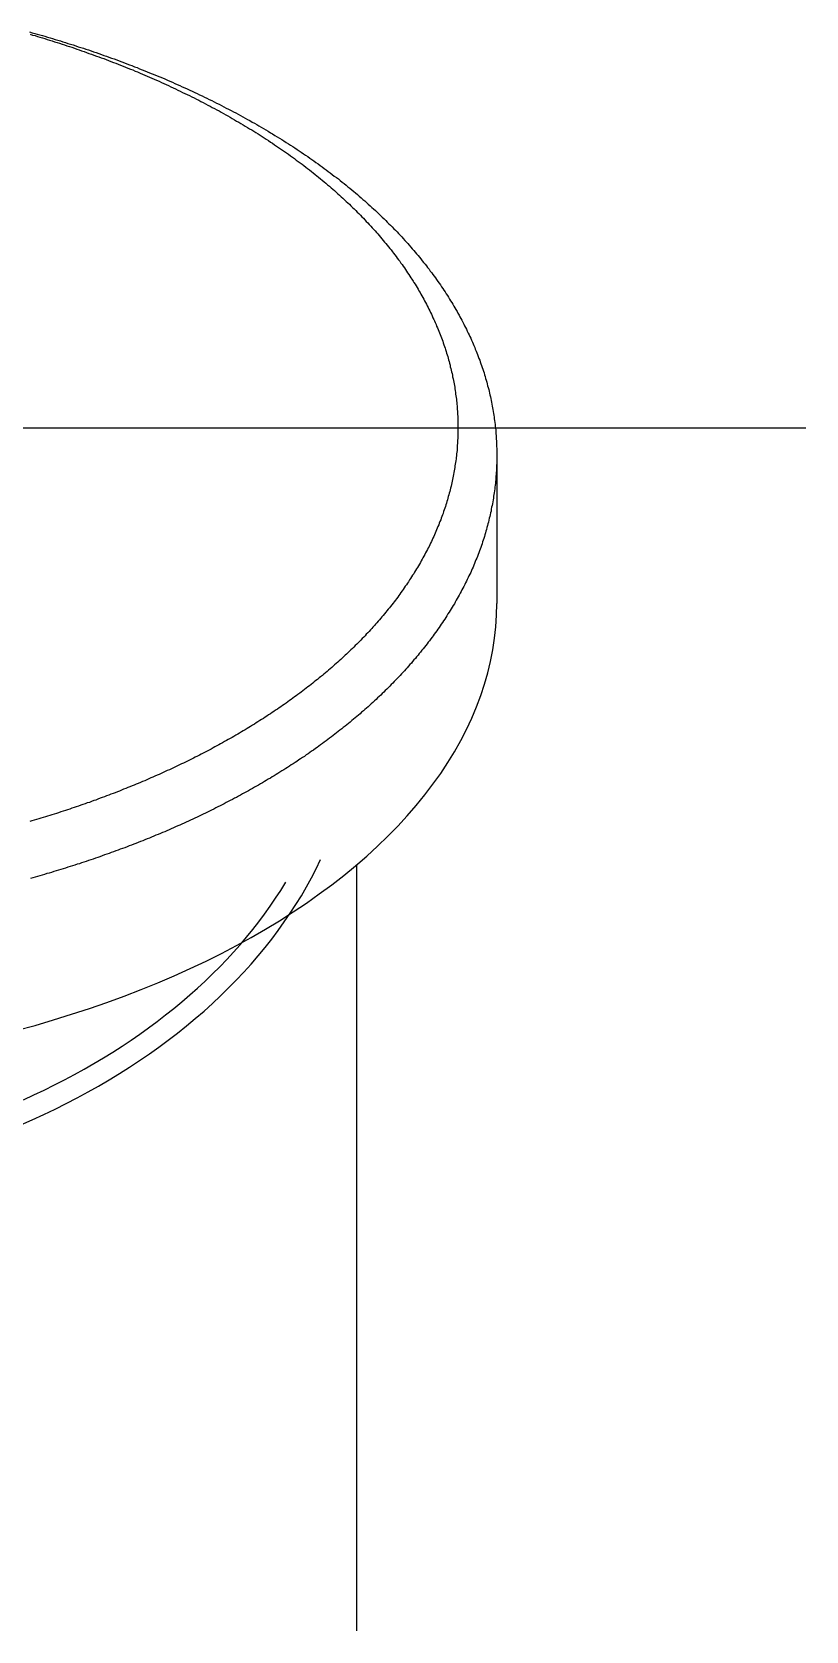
# Model space of a CAD drawing. Extents: x -8.1 to 47.2, y -19.1 to 36.3.
# Drawn here: x 42.18 to 47.17, y 23.64 to 33.94 of the extents above; entities that cross this region are included whole.
import ezdxf

# ---------------------------------------------------------------- set-up
doc = ezdxf.new("R2010")
doc.units = 0
doc.linetypes.add('CENTER', pattern=[50.8, 31.75, -6.35, 6.35, -6.35])
doc.layers.get('0').update_dxf_attribs({"linetype": 'CONTINUOUS'})
doc.layers.add('CENTER', color=1, linetype='CENTER')

msp = doc.modelspace()

# ---------------------------------------------------------------- linework, layer by layer
at = {"color": 7, "linetype": 'CONTINUOUS'}
for p, q in [((45.176, 31.215), (45.176, 30.26)), ((44.276, 23.644), (44.276, 28.579))]:
    msp.add_line(p, q, dxfattribs=at)
at = {"color": 7}
for points in [[(42.168, 33.941, 0), (42.184, 33.936, 0), (42.201, 33.931, 0), (42.217, 33.927, 0), (42.234, 33.922, 0), (42.25, 33.917, 0), (42.267, 33.913, 0), (42.283, 33.908, 0), (42.3, 33.903, 0), (42.316, 33.898, 0), (42.333, 33.893, 0), (42.349, 33.888, 0), (42.366, 33.883, 0), (42.382, 33.878, 0), (42.399, 33.873, 0), (42.415, 33.867, 0), (42.432, 33.862, 0), (42.448, 33.857, 0), (42.465, 33.852, 0), (42.481, 33.846, 0), (42.498, 33.841, 0), (42.514, 33.836, 0), (42.531, 33.83, 0), (42.547, 33.825, 0), (42.564, 33.819, 0), (42.58, 33.813, 0), (42.597, 33.808, 0), (42.613, 33.802, 0), (42.63, 33.796, 0), (42.646, 33.79, 0), (42.663, 33.785, 0), (42.679, 33.779, 0), (42.696, 33.773, 0), (42.712, 33.767, 0), (42.729, 33.761, 0), (42.745, 33.755, 0), (42.761, 33.748, 0), (42.778, 33.742, 0), (42.794, 33.736, 0), (42.811, 33.73, 0), (42.827, 33.724, 0), (42.843, 33.717, 0), (42.86, 33.711, 0), (42.876, 33.704, 0), (42.892, 33.698, 0), (42.909, 33.691, 0), (42.925, 33.685, 0), (42.941, 33.678, 0), (42.958, 33.672, 0), (42.974, 33.665, 0), (42.99, 33.658, 0), (43.006, 33.651, 0), (43.023, 33.645, 0), (43.039, 33.638, 0), (43.055, 33.631, 0), (43.071, 33.624, 0), (43.087, 33.617, 0), (43.103, 33.61, 0), (43.119, 33.602, 0), (43.135, 33.595, 0), (43.151, 33.588, 0), (43.167, 33.581, 0), (43.183, 33.574, 0), (43.199, 33.566, 0), (43.215, 33.559, 0), (43.231, 33.552, 0), (43.247, 33.544, 0), (43.262, 33.537, 0), (43.278, 33.529, 0), (43.294, 33.522, 0), (43.31, 33.514, 0), (43.325, 33.506, 0), (43.341, 33.499, 0), (43.356, 33.491, 0), (43.372, 33.483, 0), (43.388, 33.475, 0), (43.403, 33.467, 0), (43.419, 33.459, 0), (43.434, 33.451, 0), (43.449, 33.443, 0), (43.465, 33.435, 0), (43.48, 33.427, 0), (43.495, 33.419, 0), (43.51, 33.411, 0), (43.526, 33.403, 0), (43.541, 33.395, 0), (43.556, 33.386, 0), (43.571, 33.378, 0), (43.586, 33.37, 0), (43.601, 33.361, 0), (43.616, 33.353, 0), (43.631, 33.344, 0), (43.645, 33.336, 0), (43.66, 33.327, 0), (43.675, 33.319, 0), (43.69, 33.31, 0), (43.704, 33.301, 0), (43.719, 33.292, 0), (43.733, 33.284, 0), (43.748, 33.275, 0), (43.762, 33.266, 0), (43.777, 33.257, 0), (43.791, 33.248, 0), (43.805, 33.239, 0), (43.819, 33.23, 0), (43.834, 33.221, 0), (43.848, 33.212, 0), (43.862, 33.203, 0), (43.876, 33.194, 0), (43.89, 33.185, 0), (43.904, 33.175, 0), (43.917, 33.166, 0), (43.931, 33.157, 0), (43.945, 33.148, 0), (43.959, 33.138, 0), (43.972, 33.129, 0), (43.986, 33.119, 0), (43.999, 33.11, 0), (44.012, 33.1, 0), (44.026, 33.091, 0), (44.039, 33.081, 0), (44.052, 33.072, 0), (44.065, 33.062, 0), (44.078, 33.052, 0), (44.091, 33.043, 0), (44.104, 33.033, 0), (44.117, 33.023, 0), (44.13, 33.013, 0), (44.143, 33.004, 0), (44.156, 32.994, 0), (44.168, 32.984, 0), (44.181, 32.974, 0), (44.193, 32.964, 0), (44.206, 32.954, 0), (44.218, 32.944, 0), (44.23, 32.934, 0), (44.242, 32.924, 0), (44.255, 32.914, 0), (44.267, 32.904, 0), (44.279, 32.894, 0), (44.291, 32.883, 0), (44.302, 32.873, 0), (44.314, 32.863, 0), (44.326, 32.853, 0), (44.337, 32.842, 0), (44.349, 32.832, 0), (44.361, 32.822, 0), (44.372, 32.811, 0), (44.383, 32.801, 0), (44.395, 32.791, 0), (44.406, 32.78, 0), (44.417, 32.77, 0), (44.428, 32.759, 0), (44.439, 32.749, 0), (44.45, 32.738, 0), (44.461, 32.727, 0), (44.471, 32.717, 0), (44.482, 32.706, 0), (44.492, 32.696, 0), (44.503, 32.685, 0), (44.514, 32.674, 0), (44.524, 32.664, 0), (44.534, 32.653, 0), (44.544, 32.642, 0), (44.554, 32.632, 0), (44.564, 32.621, 0), (44.574, 32.61, 0), (44.584, 32.599, 0), (44.594, 32.588, 0), (44.604, 32.578, 0), (44.613, 32.567, 0), (44.623, 32.556, 0), (44.632, 32.545, 0), (44.642, 32.534, 0), (44.651, 32.523, 0), (44.66, 32.512, 0), (44.669, 32.501, 0), (44.678, 32.49, 0), (44.688, 32.479, 0), (44.696, 32.468, 0), (44.705, 32.457, 0), (44.714, 32.446, 0), (44.723, 32.435, 0), (44.731, 32.424, 0), (44.74, 32.413, 0), (44.748, 32.401, 0), (44.757, 32.39, 0), (44.765, 32.379, 0), (44.773, 32.368, 0), (44.781, 32.357, 0), (44.789, 32.346, 0), (44.797, 32.334, 0), (44.805, 32.323, 0), (44.813, 32.312, 0), (44.82, 32.3, 0), (44.828, 32.289, 0), (44.836, 32.278, 0), (44.843, 32.267, 0), (44.85, 32.255, 0), (44.858, 32.244, 0), (44.865, 32.232, 0), (44.872, 32.221, 0), (44.879, 32.21, 0), (44.886, 32.198, 0), (44.893, 32.187, 0), (44.9, 32.175, 0), (44.907, 32.164, 0), (44.913, 32.153, 0), (44.92, 32.141, 0), (44.926, 32.13, 0), (44.933, 32.118, 0), (44.939, 32.107, 0), (44.945, 32.095, 0), (44.951, 32.084, 0), (44.957, 32.072, 0), (44.963, 32.06, 0), (44.969, 32.049, 0), (44.975, 32.037, 0), (44.981, 32.026, 0), (44.986, 32.014, 0), (44.992, 32.002, 0), (44.998, 31.991, 0), (45.003, 31.979, 0), (45.008, 31.968, 0), (45.014, 31.956, 0), (45.019, 31.944, 0), (45.024, 31.933, 0), (45.029, 31.921, 0), (45.034, 31.909, 0), (45.038, 31.898, 0), (45.043, 31.886, 0), (45.048, 31.874, 0), (45.052, 31.863, 0), (45.057, 31.851, 0), (45.061, 31.839, 0), (45.066, 31.827, 0), (45.07, 31.816, 0), (45.074, 31.804, 0), (45.078, 31.792, 0), (45.082, 31.78, 0), (45.086, 31.769, 0), (45.09, 31.757, 0), (45.094, 31.745, 0), (45.097, 31.733, 0), (45.101, 31.722, 0), (45.104, 31.71, 0), (45.108, 31.698, 0), (45.111, 31.686, 0), (45.114, 31.674, 0), (45.117, 31.663, 0), (45.121, 31.651, 0), (45.124, 31.639, 0), (45.127, 31.627, 0), (45.129, 31.615, 0), (45.132, 31.604, 0), (45.135, 31.592, 0), (45.137, 31.58, 0), (45.14, 31.568, 0), (45.142, 31.556, 0), (45.145, 31.544, 0), (45.147, 31.532, 0), (45.149, 31.521, 0), (45.151, 31.509, 0), (45.153, 31.497, 0), (45.155, 31.485, 0), (45.157, 31.473, 0), (45.159, 31.461, 0), (45.16, 31.45, 0), (45.162, 31.438, 0), (45.163, 31.426, 0), (45.165, 31.414, 0), (45.166, 31.402, 0), (45.167, 31.39, 0), (45.169, 31.378, 0), (45.17, 31.366, 0), (45.171, 31.354, 0), (45.172, 31.343, 0), (45.172, 31.331, 0), (45.173, 31.319, 0), (45.174, 31.307, 0), (45.175, 31.295, 0), (45.175, 31.283, 0), (45.175, 31.271, 0), (45.176, 31.259, 0), (45.176, 31.247, 0), (45.176, 31.236, 0), (45.176, 31.224, 0), (45.176, 31.212, 0), (45.176, 31.2, 0), (45.176, 31.188, 0), (45.176, 31.176, 0), (45.176, 31.164, 0), (45.175, 31.152, 0), (45.175, 31.14, 0), (45.174, 31.128, 0), (45.174, 31.117, 0), (45.173, 31.105, 0), (45.172, 31.093, 0), (45.171, 31.081, 0), (45.17, 31.069, 0), (45.169, 31.057, 0), (45.168, 31.045, 0), (45.167, 31.034, 0), (45.166, 31.022, 0), (45.164, 31.01, 0), (45.163, 30.998, 0), (45.161, 30.986, 0), (45.159, 30.974, 0), (45.158, 30.962, 0), (45.156, 30.951, 0), (45.154, 30.939, 0), (45.152, 30.927, 0), (45.15, 30.915, 0), (45.148, 30.903, 0), (45.146, 30.891, 0), (45.143, 30.88, 0), (45.141, 30.868, 0), (45.139, 30.856, 0), (45.136, 30.844, 0), (45.133, 30.832, 0), (45.131, 30.821, 0), (45.128, 30.809, 0), (45.125, 30.797, 0), (45.122, 30.785, 0), (45.119, 30.774, 0), (45.116, 30.762, 0), (45.113, 30.75, 0), (45.11, 30.738, 0), (45.106, 30.727, 0), (45.103, 30.715, 0), (45.099, 30.703, 0), (45.096, 30.692, 0), (45.092, 30.68, 0), (45.089, 30.668, 0), (45.085, 30.657, 0), (45.081, 30.645, 0), (45.077, 30.634, 0), (45.073, 30.622, 0), (45.069, 30.61, 0), (45.065, 30.599, 0), (45.06, 30.587, 0), (45.056, 30.576, 0), (45.051, 30.564, 0), (45.047, 30.553, 0), (45.042, 30.541, 0), (45.038, 30.53, 0), (45.033, 30.518, 0), (45.028, 30.507, 0), (45.023, 30.495, 0), (45.018, 30.484, 0), (45.013, 30.472, 0), (45.008, 30.461, 0), (45.003, 30.45, 0), (44.997, 30.438, 0), (44.992, 30.427, 0), (44.986, 30.416, 0), (44.981, 30.404, 0), (44.975, 30.393, 0), (44.97, 30.382, 0), (44.964, 30.37, 0), (44.958, 30.359, 0), (44.952, 30.348, 0), (44.946, 30.337, 0), (44.94, 30.326, 0), (44.934, 30.314, 0), (44.928, 30.303, 0), (44.922, 30.292, 0), (44.915, 30.281, 0), (44.909, 30.27, 0), (44.903, 30.259, 0), (44.896, 30.248, 0), (44.889, 30.237, 0), (44.883, 30.226, 0), (44.876, 30.215, 0), (44.869, 30.204, 0), (44.862, 30.193, 0), (44.855, 30.182, 0), (44.848, 30.171, 0), (44.841, 30.16, 0), (44.834, 30.149, 0), (44.827, 30.139, 0), (44.819, 30.128, 0), (44.812, 30.117, 0), (44.805, 30.106, 0), (44.797, 30.096, 0), (44.79, 30.085, 0), (44.782, 30.074, 0), (44.774, 30.064, 0), (44.767, 30.053, 0), (44.759, 30.043, 0), (44.751, 30.032, 0), (44.743, 30.021, 0), (44.735, 30.011, 0), (44.727, 30, 0), (44.719, 29.99, 0), (44.711, 29.98, 0), (44.703, 29.969, 0), (44.694, 29.959, 0), (44.686, 29.948, 0), (44.677, 29.938, 0), (44.669, 29.928, 0), (44.66, 29.918, 0), (44.652, 29.907, 0), (44.643, 29.897, 0), (44.634, 29.887, 0), (44.626, 29.877, 0), (44.617, 29.867, 0), (44.608, 29.857, 0), (44.599, 29.847, 0), (44.59, 29.837, 0), (44.581, 29.827, 0), (44.572, 29.817, 0), (44.563, 29.807, 0), (44.553, 29.797, 0), (44.544, 29.787, 0), (44.535, 29.777, 0), (44.525, 29.767, 0), (44.516, 29.758, 0), (44.507, 29.748, 0), (44.497, 29.738, 0), (44.487, 29.729, 0), (44.478, 29.719, 0), (44.468, 29.709, 0), (44.458, 29.7, 0), (44.449, 29.69, 0), (44.439, 29.681, 0), (44.429, 29.671, 0), (44.419, 29.662, 0), (44.409, 29.652, 0), (44.399, 29.643, 0), (44.389, 29.634, 0), (44.379, 29.624, 0), (44.368, 29.615, 0), (44.358, 29.606, 0), (44.348, 29.596, 0), (44.338, 29.587, 0), (44.327, 29.578, 0), (44.317, 29.569, 0), (44.306, 29.56, 0), (44.296, 29.551, 0), (44.285, 29.542, 0), (44.275, 29.533, 0), (44.264, 29.524, 0), (44.254, 29.515, 0), (44.243, 29.506, 0), (44.232, 29.497, 0), (44.221, 29.488, 0), (44.21, 29.479, 0), (44.199, 29.47, 0), (44.188, 29.462, 0), (44.178, 29.453, 0), (44.166, 29.444, 0), (44.155, 29.436, 0), (44.144, 29.427, 0), (44.133, 29.418, 0), (44.122, 29.41, 0), (44.111, 29.401, 0), (44.099, 29.393, 0), (44.088, 29.384, 0), (44.077, 29.376, 0), (44.065, 29.367, 0), (44.054, 29.359, 0), (44.042, 29.35, 0), (44.031, 29.342, 0), (44.019, 29.334, 0), (44.008, 29.326, 0), (43.996, 29.317, 0), (43.984, 29.309, 0), (43.972, 29.301, 0), (43.961, 29.293, 0), (43.949, 29.285, 0), (43.937, 29.276, 0), (43.925, 29.268, 0), (43.913, 29.261, 0), (43.901, 29.253, 0), (43.889, 29.244, 0), (43.877, 29.237, 0), (43.865, 29.229, 0), (43.853, 29.221, 0), (43.841, 29.213, 0), (43.829, 29.205, 0), (43.817, 29.197, 0), (43.804, 29.19, 0), (43.792, 29.182, 0), (43.78, 29.174, 0), (43.767, 29.166, 0), (43.755, 29.159, 0), (43.742, 29.151, 0), (43.73, 29.144, 0), (43.718, 29.136, 0), (43.705, 29.129, 0), (43.692, 29.121, 0), (43.68, 29.114, 0), (43.667, 29.106, 0), (43.654, 29.099, 0), (43.642, 29.091, 0), (43.629, 29.084, 0), (43.616, 29.077, 0), (43.603, 29.07, 0), (43.591, 29.062, 0), (43.578, 29.055, 0), (43.565, 29.048, 0), (43.552, 29.041, 0), (43.539, 29.034, 0), (43.526, 29.027, 0), (43.513, 29.02, 0), (43.5, 29.012, 0), (43.487, 29.006, 0), (43.474, 28.998, 0), (43.46, 28.992, 0), (43.447, 28.985, 0), (43.434, 28.978, 0), (43.421, 28.971, 0), (43.407, 28.964, 0), (43.394, 28.957, 0), (43.381, 28.951, 0), (43.367, 28.944, 0), (43.354, 28.937, 0), (43.34, 28.93, 0), (43.327, 28.924, 0), (43.313, 28.917, 0), (43.3, 28.911, 0), (43.286, 28.904, 0), (43.273, 28.898, 0), (43.259, 28.891, 0), (43.246, 28.885, 0), (43.232, 28.878, 0), (43.218, 28.872, 0), (43.205, 28.865, 0), (43.191, 28.859, 0), (43.177, 28.853, 0), (43.163, 28.846, 0), (43.149, 28.84, 0), (43.136, 28.834, 0), (43.122, 28.828, 0), (43.108, 28.822, 0), (43.094, 28.816, 0), (43.08, 28.809, 0), (43.066, 28.803, 0), (43.052, 28.797, 0), (43.038, 28.791, 0), (43.024, 28.785, 0), (43.01, 28.779, 0), (42.996, 28.773, 0), (42.981, 28.768, 0), (42.967, 28.762, 0), (42.953, 28.756, 0), (42.939, 28.75, 0), (42.925, 28.744, 0), (42.91, 28.739, 0), (42.896, 28.733, 0), (42.882, 28.727, 0), (42.868, 28.722, 0), (42.853, 28.716, 0), (42.839, 28.71, 0), (42.825, 28.705, 0), (42.81, 28.699, 0), (42.796, 28.694, 0), (42.781, 28.688, 0), (42.767, 28.683, 0), (42.752, 28.678, 0), (42.738, 28.672, 0), (42.723, 28.667, 0), (42.709, 28.662, 0), (42.694, 28.656, 0), (42.68, 28.651, 0), (42.665, 28.646, 0), (42.651, 28.641, 0), (42.636, 28.636, 0), (42.621, 28.63, 0), (42.607, 28.625, 0), (42.592, 28.62, 0), (42.577, 28.615, 0), (42.562, 28.61, 0), (42.548, 28.605, 0), (42.533, 28.6, 0), (42.518, 28.595, 0), (42.503, 28.59, 0), (42.489, 28.585, 0), (42.474, 28.581, 0), (42.459, 28.576, 0), (42.444, 28.571, 0), (42.429, 28.566, 0), (42.414, 28.562, 0), (42.399, 28.557, 0), (42.384, 28.552, 0), (42.37, 28.548, 0), (42.355, 28.543, 0), (42.34, 28.538, 0), (42.325, 28.534, 0), (42.309, 28.529, 0), (42.294, 28.525, 0), (42.279, 28.521, 0), (42.264, 28.516, 0), (42.249, 28.512, 0), (42.234, 28.507, 0), (42.219, 28.503, 0), (42.204, 28.499, 0), (42.189, 28.494, 0), (42.174, 28.49, 0)], [(42.171, 33.926, 0), (42.187, 33.921, 0), (42.203, 33.917, 0), (42.218, 33.912, 0), (42.234, 33.907, 0), (42.25, 33.902, 0), (42.266, 33.898, 0), (42.282, 33.893, 0), (42.297, 33.888, 0), (42.313, 33.883, 0), (42.329, 33.878, 0), (42.345, 33.873, 0), (42.361, 33.868, 0), (42.377, 33.863, 0), (42.392, 33.857, 0), (42.408, 33.852, 0), (42.424, 33.847, 0), (42.44, 33.842, 0), (42.456, 33.836, 0), (42.471, 33.831, 0), (42.487, 33.825, 0), (42.503, 33.82, 0), (42.519, 33.815, 0), (42.535, 33.809, 0), (42.55, 33.803, 0), (42.566, 33.798, 0), (42.582, 33.792, 0), (42.598, 33.786, 0), (42.613, 33.781, 0), (42.629, 33.775, 0), (42.645, 33.769, 0), (42.66, 33.763, 0), (42.676, 33.757, 0), (42.692, 33.751, 0), (42.708, 33.745, 0), (42.723, 33.739, 0), (42.739, 33.733, 0), (42.754, 33.727, 0), (42.77, 33.721, 0), (42.785, 33.714, 0), (42.801, 33.708, 0), (42.817, 33.702, 0), (42.832, 33.696, 0), (42.848, 33.689, 0), (42.863, 33.683, 0), (42.879, 33.676, 0), (42.894, 33.67, 0), (42.91, 33.663, 0), (42.925, 33.656, 0), (42.94, 33.65, 0), (42.956, 33.643, 0), (42.971, 33.636, 0), (42.986, 33.63, 0), (43.002, 33.623, 0), (43.017, 33.616, 0), (43.032, 33.609, 0), (43.047, 33.602, 0), (43.062, 33.595, 0), (43.078, 33.588, 0), (43.093, 33.581, 0), (43.108, 33.574, 0), (43.123, 33.567, 0), (43.138, 33.56, 0), (43.153, 33.552, 0), (43.168, 33.545, 0), (43.183, 33.538, 0), (43.197, 33.531, 0), (43.212, 33.523, 0), (43.227, 33.516, 0), (43.242, 33.508, 0), (43.257, 33.501, 0), (43.271, 33.493, 0), (43.286, 33.486, 0), (43.301, 33.478, 0), (43.315, 33.47, 0), (43.33, 33.463, 0), (43.344, 33.455, 0), (43.359, 33.447, 0), (43.373, 33.439, 0), (43.388, 33.432, 0), (43.402, 33.424, 0), (43.416, 33.416, 0), (43.431, 33.408, 0), (43.445, 33.4, 0), (43.459, 33.392, 0), (43.473, 33.384, 0), (43.487, 33.376, 0), (43.501, 33.367, 0), (43.515, 33.359, 0), (43.529, 33.351, 0), (43.543, 33.343, 0), (43.557, 33.335, 0), (43.571, 33.326, 0), (43.584, 33.318, 0), (43.598, 33.31, 0), (43.612, 33.301, 0), (43.625, 33.293, 0), (43.639, 33.284, 0), (43.652, 33.276, 0), (43.666, 33.267, 0), (43.679, 33.258, 0), (43.692, 33.25, 0), (43.706, 33.241, 0), (43.719, 33.232, 0), (43.732, 33.224, 0), (43.745, 33.215, 0), (43.758, 33.206, 0), (43.771, 33.197, 0), (43.784, 33.188, 0), (43.797, 33.179, 0), (43.81, 33.171, 0), (43.822, 33.162, 0), (43.835, 33.153, 0), (43.848, 33.144, 0), (43.86, 33.135, 0), (43.873, 33.126, 0), (43.885, 33.116, 0), (43.897, 33.107, 0), (43.91, 33.098, 0), (43.922, 33.089, 0), (43.934, 33.08, 0), (43.946, 33.07, 0), (43.958, 33.061, 0), (43.97, 33.052, 0), (43.982, 33.042, 0), (43.994, 33.033, 0), (44.006, 33.024, 0), (44.017, 33.014, 0), (44.029, 33.005, 0), (44.041, 32.995, 0), (44.052, 32.986, 0), (44.064, 32.976, 0), (44.075, 32.967, 0), (44.086, 32.957, 0), (44.098, 32.948, 0), (44.109, 32.938, 0), (44.12, 32.928, 0), (44.131, 32.919, 0), (44.142, 32.909, 0), (44.153, 32.899, 0), (44.163, 32.89, 0), (44.174, 32.88, 0), (44.185, 32.87, 0), (44.196, 32.86, 0), (44.206, 32.85, 0), (44.217, 32.841, 0), (44.227, 32.831, 0), (44.237, 32.821, 0), (44.248, 32.811, 0), (44.258, 32.801, 0), (44.268, 32.791, 0), (44.278, 32.781, 0), (44.288, 32.771, 0), (44.298, 32.761, 0), (44.307, 32.751, 0), (44.317, 32.741, 0), (44.327, 32.731, 0), (44.336, 32.721, 0), (44.346, 32.711, 0), (44.355, 32.701, 0), (44.365, 32.691, 0), (44.374, 32.68, 0), (44.383, 32.67, 0), (44.392, 32.66, 0), (44.401, 32.65, 0), (44.41, 32.64, 0), (44.419, 32.63, 0), (44.428, 32.619, 0), (44.437, 32.609, 0), (44.445, 32.599, 0), (44.454, 32.588, 0), (44.462, 32.578, 0), (44.471, 32.568, 0), (44.479, 32.557, 0), (44.487, 32.547, 0), (44.495, 32.537, 0), (44.504, 32.526, 0), (44.512, 32.516, 0), (44.52, 32.506, 0), (44.528, 32.495, 0), (44.535, 32.485, 0), (44.543, 32.474, 0), (44.551, 32.464, 0), (44.558, 32.453, 0), (44.566, 32.443, 0), (44.573, 32.432, 0), (44.581, 32.422, 0), (44.588, 32.411, 0), (44.595, 32.401, 0), (44.602, 32.39, 0), (44.609, 32.38, 0), (44.616, 32.369, 0), (44.623, 32.358, 0), (44.63, 32.348, 0), (44.637, 32.337, 0), (44.643, 32.327, 0), (44.65, 32.316, 0), (44.656, 32.305, 0), (44.663, 32.295, 0), (44.669, 32.284, 0), (44.675, 32.273, 0), (44.682, 32.263, 0), (44.688, 32.252, 0), (44.694, 32.241, 0), (44.7, 32.23, 0), (44.706, 32.22, 0), (44.711, 32.209, 0), (44.717, 32.198, 0), (44.723, 32.188, 0), (44.728, 32.177, 0), (44.734, 32.166, 0), (44.739, 32.155, 0), (44.745, 32.144, 0), (44.75, 32.134, 0), (44.755, 32.123, 0), (44.76, 32.112, 0), (44.765, 32.101, 0), (44.77, 32.09, 0), (44.775, 32.08, 0), (44.78, 32.069, 0), (44.785, 32.058, 0), (44.789, 32.047, 0), (44.794, 32.036, 0), (44.798, 32.025, 0), (44.803, 32.014, 0), (44.807, 32.004, 0), (44.811, 31.993, 0), (44.816, 31.982, 0), (44.82, 31.971, 0), (44.824, 31.96, 0), (44.828, 31.949, 0), (44.831, 31.938, 0), (44.835, 31.927, 0), (44.839, 31.916, 0), (44.843, 31.905, 0), (44.846, 31.895, 0), (44.85, 31.884, 0), (44.853, 31.873, 0), (44.856, 31.862, 0), (44.86, 31.851, 0), (44.863, 31.84, 0), (44.866, 31.829, 0), (44.869, 31.818, 0), (44.872, 31.807, 0), (44.875, 31.796, 0), (44.877, 31.785, 0), (44.88, 31.774, 0), (44.883, 31.763, 0), (44.885, 31.752, 0), (44.888, 31.741, 0), (44.89, 31.73, 0), (44.892, 31.719, 0), (44.895, 31.708, 0), (44.897, 31.697, 0), (44.899, 31.686, 0), (44.901, 31.675, 0), (44.903, 31.664, 0), (44.905, 31.653, 0), (44.907, 31.642, 0), (44.908, 31.631, 0), (44.91, 31.62, 0), (44.911, 31.609, 0), (44.913, 31.598, 0), (44.914, 31.587, 0), (44.916, 31.576, 0), (44.917, 31.565, 0), (44.918, 31.554, 0), (44.919, 31.543, 0), (44.92, 31.532, 0), (44.921, 31.521, 0), (44.922, 31.51, 0), (44.923, 31.499, 0), (44.923, 31.488, 0), (44.924, 31.477, 0), (44.925, 31.466, 0), (44.925, 31.455, 0), (44.926, 31.444, 0), (44.926, 31.433, 0), (44.926, 31.422, 0), (44.926, 31.411, 0), (44.926, 31.4, 0), (44.926, 31.389, 0), (44.926, 31.378, 0), (44.926, 31.367, 0), (44.926, 31.356, 0), (44.926, 31.345, 0), (44.925, 31.334, 0), (44.925, 31.323, 0), (44.924, 31.312, 0), (44.924, 31.301, 0), (44.923, 31.29, 0), (44.922, 31.279, 0), (44.922, 31.267, 0), (44.921, 31.256, 0), (44.92, 31.245, 0), (44.919, 31.235, 0), (44.917, 31.224, 0), (44.916, 31.212, 0), (44.915, 31.201, 0), (44.914, 31.191, 0), (44.912, 31.18, 0), (44.911, 31.169, 0), (44.909, 31.157, 0), (44.907, 31.146, 0), (44.906, 31.136, 0), (44.904, 31.125, 0), (44.902, 31.114, 0), (44.9, 31.103, 0), (44.898, 31.092, 0), (44.896, 31.081, 0), (44.894, 31.07, 0), (44.891, 31.059, 0), (44.889, 31.048, 0), (44.887, 31.037, 0), (44.884, 31.026, 0), (44.882, 31.015, 0), (44.879, 31.004, 0), (44.876, 30.993, 0), (44.873, 30.982, 0), (44.87, 30.971, 0), (44.868, 30.961, 0), (44.864, 30.95, 0), (44.861, 30.939, 0), (44.858, 30.928, 0), (44.855, 30.917, 0), (44.852, 30.906, 0), (44.848, 30.896, 0), (44.845, 30.885, 0), (44.841, 30.874, 0), (44.838, 30.863, 0), (44.834, 30.852, 0), (44.83, 30.841, 0), (44.826, 30.831, 0), (44.822, 30.82, 0), (44.819, 30.809, 0), (44.815, 30.799, 0), (44.81, 30.788, 0), (44.806, 30.777, 0), (44.802, 30.766, 0), (44.797, 30.756, 0), (44.793, 30.745, 0), (44.789, 30.734, 0), (44.784, 30.724, 0), (44.779, 30.713, 0), (44.775, 30.702, 0), (44.77, 30.692, 0), (44.765, 30.681, 0), (44.76, 30.671, 0), (44.755, 30.66, 0), (44.75, 30.649, 0), (44.745, 30.639, 0), (44.74, 30.628, 0), (44.734, 30.618, 0), (44.729, 30.608, 0), (44.724, 30.597, 0), (44.718, 30.587, 0), (44.712, 30.576, 0), (44.707, 30.566, 0), (44.701, 30.555, 0), (44.695, 30.545, 0), (44.69, 30.535, 0), (44.684, 30.524, 0), (44.678, 30.514, 0), (44.672, 30.503, 0), (44.666, 30.493, 0), (44.659, 30.483, 0), (44.653, 30.473, 0), (44.647, 30.462, 0), (44.641, 30.452, 0), (44.634, 30.442, 0), (44.628, 30.432, 0), (44.621, 30.422, 0), (44.614, 30.412, 0), (44.608, 30.401, 0), (44.601, 30.391, 0), (44.594, 30.381, 0), (44.587, 30.371, 0), (44.58, 30.361, 0), (44.573, 30.351, 0), (44.566, 30.341, 0), (44.559, 30.331, 0), (44.552, 30.321, 0), (44.545, 30.311, 0), (44.538, 30.301, 0), (44.53, 30.291, 0), (44.523, 30.282, 0), (44.515, 30.272, 0), (44.508, 30.262, 0), (44.5, 30.252, 0), (44.492, 30.242, 0), (44.485, 30.233, 0), (44.477, 30.223, 0), (44.469, 30.213, 0), (44.461, 30.204, 0), (44.453, 30.194, 0), (44.445, 30.184, 0), (44.437, 30.175, 0), (44.429, 30.165, 0), (44.421, 30.156, 0), (44.413, 30.146, 0), (44.404, 30.137, 0), (44.396, 30.127, 0), (44.388, 30.118, 0), (44.379, 30.108, 0), (44.371, 30.099, 0), (44.362, 30.09, 0), (44.354, 30.081, 0), (44.345, 30.071, 0), (44.336, 30.062, 0), (44.328, 30.053, 0), (44.319, 30.044, 0), (44.31, 30.034, 0), (44.301, 30.025, 0), (44.292, 30.016, 0), (44.283, 30.007, 0), (44.274, 29.998, 0), (44.265, 29.989, 0), (44.256, 29.98, 0), (44.246, 29.971, 0), (44.237, 29.962, 0), (44.228, 29.953, 0), (44.219, 29.944, 0), (44.209, 29.935, 0), (44.2, 29.927, 0), (44.19, 29.918, 0), (44.181, 29.909, 0), (44.171, 29.9, 0), (44.161, 29.891, 0), (44.152, 29.883, 0), (44.142, 29.874, 0), (44.132, 29.865, 0), (44.123, 29.857, 0), (44.113, 29.848, 0), (44.103, 29.84, 0), (44.093, 29.831, 0), (44.083, 29.823, 0), (44.073, 29.814, 0), (44.063, 29.806, 0), (44.053, 29.797, 0), (44.042, 29.789, 0), (44.032, 29.781, 0), (44.022, 29.772, 0), (44.012, 29.764, 0), (44.001, 29.756, 0), (43.991, 29.747, 0), (43.981, 29.739, 0), (43.97, 29.731, 0), (43.96, 29.723, 0), (43.949, 29.715, 0), (43.938, 29.707, 0), (43.928, 29.698, 0), (43.917, 29.69, 0), (43.907, 29.682, 0), (43.896, 29.674, 0), (43.885, 29.666, 0), (43.874, 29.659, 0), (43.863, 29.651, 0), (43.852, 29.643, 0), (43.841, 29.635, 0), (43.83, 29.627, 0), (43.819, 29.619, 0), (43.808, 29.611, 0), (43.797, 29.604, 0), (43.786, 29.596, 0), (43.775, 29.588, 0), (43.764, 29.581, 0), (43.752, 29.573, 0), (43.741, 29.566, 0), (43.73, 29.558, 0), (43.718, 29.55, 0), (43.707, 29.543, 0), (43.696, 29.535, 0), (43.684, 29.528, 0), (43.673, 29.52, 0), (43.661, 29.513, 0), (43.65, 29.506, 0), (43.638, 29.498, 0), (43.626, 29.491, 0), (43.615, 29.484, 0), (43.603, 29.476, 0), (43.591, 29.469, 0), (43.579, 29.462, 0), (43.568, 29.455, 0), (43.556, 29.448, 0), (43.544, 29.441, 0), (43.532, 29.433, 0), (43.52, 29.426, 0), (43.508, 29.419, 0), (43.496, 29.412, 0), (43.484, 29.405, 0), (43.472, 29.398, 0), (43.459, 29.391, 0), (43.447, 29.384, 0), (43.435, 29.378, 0), (43.423, 29.371, 0), (43.41, 29.364, 0), (43.398, 29.357, 0), (43.386, 29.35, 0), (43.373, 29.344, 0), (43.361, 29.337, 0), (43.349, 29.33, 0), (43.336, 29.323, 0), (43.324, 29.317, 0), (43.311, 29.31, 0), (43.299, 29.304, 0), (43.286, 29.297, 0), (43.273, 29.291, 0), (43.261, 29.284, 0), (43.248, 29.278, 0), (43.235, 29.271, 0), (43.223, 29.265, 0), (43.21, 29.259, 0), (43.197, 29.252, 0), (43.184, 29.246, 0), (43.172, 29.239, 0), (43.159, 29.233, 0), (43.146, 29.227, 0), (43.133, 29.221, 0), (43.12, 29.215, 0), (43.107, 29.208, 0), (43.094, 29.202, 0), (43.081, 29.196, 0), (43.068, 29.19, 0), (43.054, 29.184, 0), (43.041, 29.178, 0), (43.028, 29.172, 0), (43.015, 29.166, 0), (43.002, 29.16, 0), (42.989, 29.154, 0), (42.975, 29.148, 0), (42.962, 29.143, 0), (42.949, 29.137, 0), (42.935, 29.131, 0), (42.922, 29.125, 0), (42.909, 29.119, 0), (42.895, 29.114, 0), (42.882, 29.108, 0), (42.868, 29.102, 0), (42.855, 29.097, 0), (42.841, 29.091, 0), (42.828, 29.086, 0), (42.814, 29.08, 0), (42.801, 29.075, 0), (42.787, 29.069, 0), (42.773, 29.064, 0), (42.76, 29.058, 0), (42.746, 29.053, 0), (42.733, 29.048, 0), (42.719, 29.042, 0), (42.705, 29.037, 0), (42.691, 29.032, 0), (42.678, 29.026, 0), (42.664, 29.021, 0), (42.65, 29.016, 0), (42.636, 29.011, 0), (42.622, 29.006, 0), (42.608, 29.001, 0), (42.594, 28.995, 0), (42.581, 28.991, 0), (42.567, 28.985, 0), (42.553, 28.98, 0), (42.539, 28.976, 0), (42.525, 28.971, 0), (42.511, 28.966, 0), (42.497, 28.961, 0), (42.483, 28.956, 0), (42.468, 28.951, 0), (42.454, 28.946, 0), (42.44, 28.942, 0), (42.426, 28.937, 0), (42.412, 28.932, 0), (42.398, 28.927, 0), (42.384, 28.923, 0), (42.369, 28.918, 0), (42.355, 28.913, 0), (42.341, 28.909, 0), (42.327, 28.904, 0), (42.312, 28.9, 0), (42.298, 28.895, 0), (42.284, 28.891, 0), (42.27, 28.887, 0), (42.255, 28.882, 0), (42.241, 28.878, 0), (42.227, 28.873, 0), (42.212, 28.869, 0), (42.198, 28.865, 0), (42.183, 28.86, 0), (42.169, 28.856, 0)]]:
    msp.add_polyline3d(points, dxfattribs=at)
at = {"color": 7, "linetype": 'CONTINUOUS'}
for points in [[(42.085, 27.512, 0), (42.204, 27.544, 0), (42.322, 27.579, 0), (42.438, 27.615, 0), (42.553, 27.652, 0), (42.665, 27.691, 0), (42.776, 27.732, 0), (42.886, 27.774, 0), (42.993, 27.818, 0), (43.099, 27.863, 0), (43.202, 27.91, 0), (43.304, 27.958, 0), (43.403, 28.007, 0), (43.5, 28.058, 0), (43.595, 28.11, 0), (43.687, 28.164, 0), (43.778, 28.218, 0), (43.865, 28.274, 0), (43.951, 28.331, 0), (44.033, 28.39, 0), (44.114, 28.449, 0), (44.191, 28.509, 0), (44.266, 28.571, 0), (44.339, 28.634, 0), (44.408, 28.697, 0), (44.475, 28.762, 0), (44.539, 28.827, 0), (44.6, 28.893, 0), (44.658, 28.96, 0), (44.713, 29.028, 0), (44.765, 29.097, 0), (44.815, 29.166, 0), (44.861, 29.236, 0), (44.904, 29.306, 0), (44.944, 29.378, 0), (44.981, 29.449, 0), (45.015, 29.521, 0), (45.045, 29.594, 0), (45.073, 29.667, 0), (45.097, 29.74, 0), (45.118, 29.814, 0), (45.136, 29.888, 0), (45.15, 29.962, 0), (45.162, 30.037, 0), (45.17, 30.111, 0), (45.175, 30.186, 0), (45.176, 30.26, 0)], [(42.111, 26.904, 0), (42.185, 26.936, 0), (42.259, 26.97, 0), (42.332, 27.005, 0), (42.403, 27.04, 0), (42.474, 27.077, 0), (42.544, 27.115, 0), (42.612, 27.153, 0), (42.68, 27.193, 0), (42.746, 27.233, 0), (42.812, 27.274, 0), (42.876, 27.317, 0), (42.939, 27.36, 0), (43, 27.404, 0), (43.061, 27.449, 0), (43.12, 27.494, 0), (43.178, 27.541, 0), (43.235, 27.588, 0), (43.291, 27.636, 0), (43.345, 27.685, 0), (43.397, 27.734, 0), (43.449, 27.785, 0), (43.499, 27.835, 0), (43.547, 27.887, 0), (43.594, 27.939, 0), (43.64, 27.992, 0), (43.684, 28.046, 0), (43.727, 28.1, 0), (43.768, 28.155, 0), (43.808, 28.21, 0), (43.846, 28.266, 0), (43.883, 28.322, 0), (43.918, 28.379, 0), (43.951, 28.436, 0), (43.983, 28.494, 0), (44.014, 28.552, 0), (44.042, 28.611, 0)], [(42.129, 27.065, 0), (42.196, 27.096, 0), (42.262, 27.127, 0), (42.328, 27.16, 0), (42.393, 27.193, 0), (42.457, 27.227, 0), (42.52, 27.262, 0), (42.582, 27.298, 0), (42.643, 27.334, 0), (42.703, 27.371, 0), (42.763, 27.41, 0), (42.821, 27.448, 0), (42.878, 27.488, 0), (42.934, 27.528, 0), (42.99, 27.569, 0), (43.044, 27.611, 0), (43.097, 27.653, 0), (43.149, 27.696, 0), (43.2, 27.74, 0), (43.249, 27.784, 0), (43.298, 27.829, 0), (43.346, 27.875, 0), (43.392, 27.921, 0), (43.437, 27.968, 0), (43.481, 28.015, 0), (43.523, 28.063, 0), (43.565, 28.112, 0), (43.605, 28.161, 0), (43.643, 28.21, 0), (43.681, 28.26, 0), (43.717, 28.311, 0), (43.752, 28.362, 0), (43.786, 28.413, 0), (43.818, 28.465, 0)]]:
    msp.add_polyline3d(points, dxfattribs=at)
at = {"layer": 'CENTER', "color": 1, "linetype": 'CENTER'}
msp.add_line((32.386, 31.392), (47.167, 31.392), dxfattribs=at)

doc.saveas('drawing.dxf')
